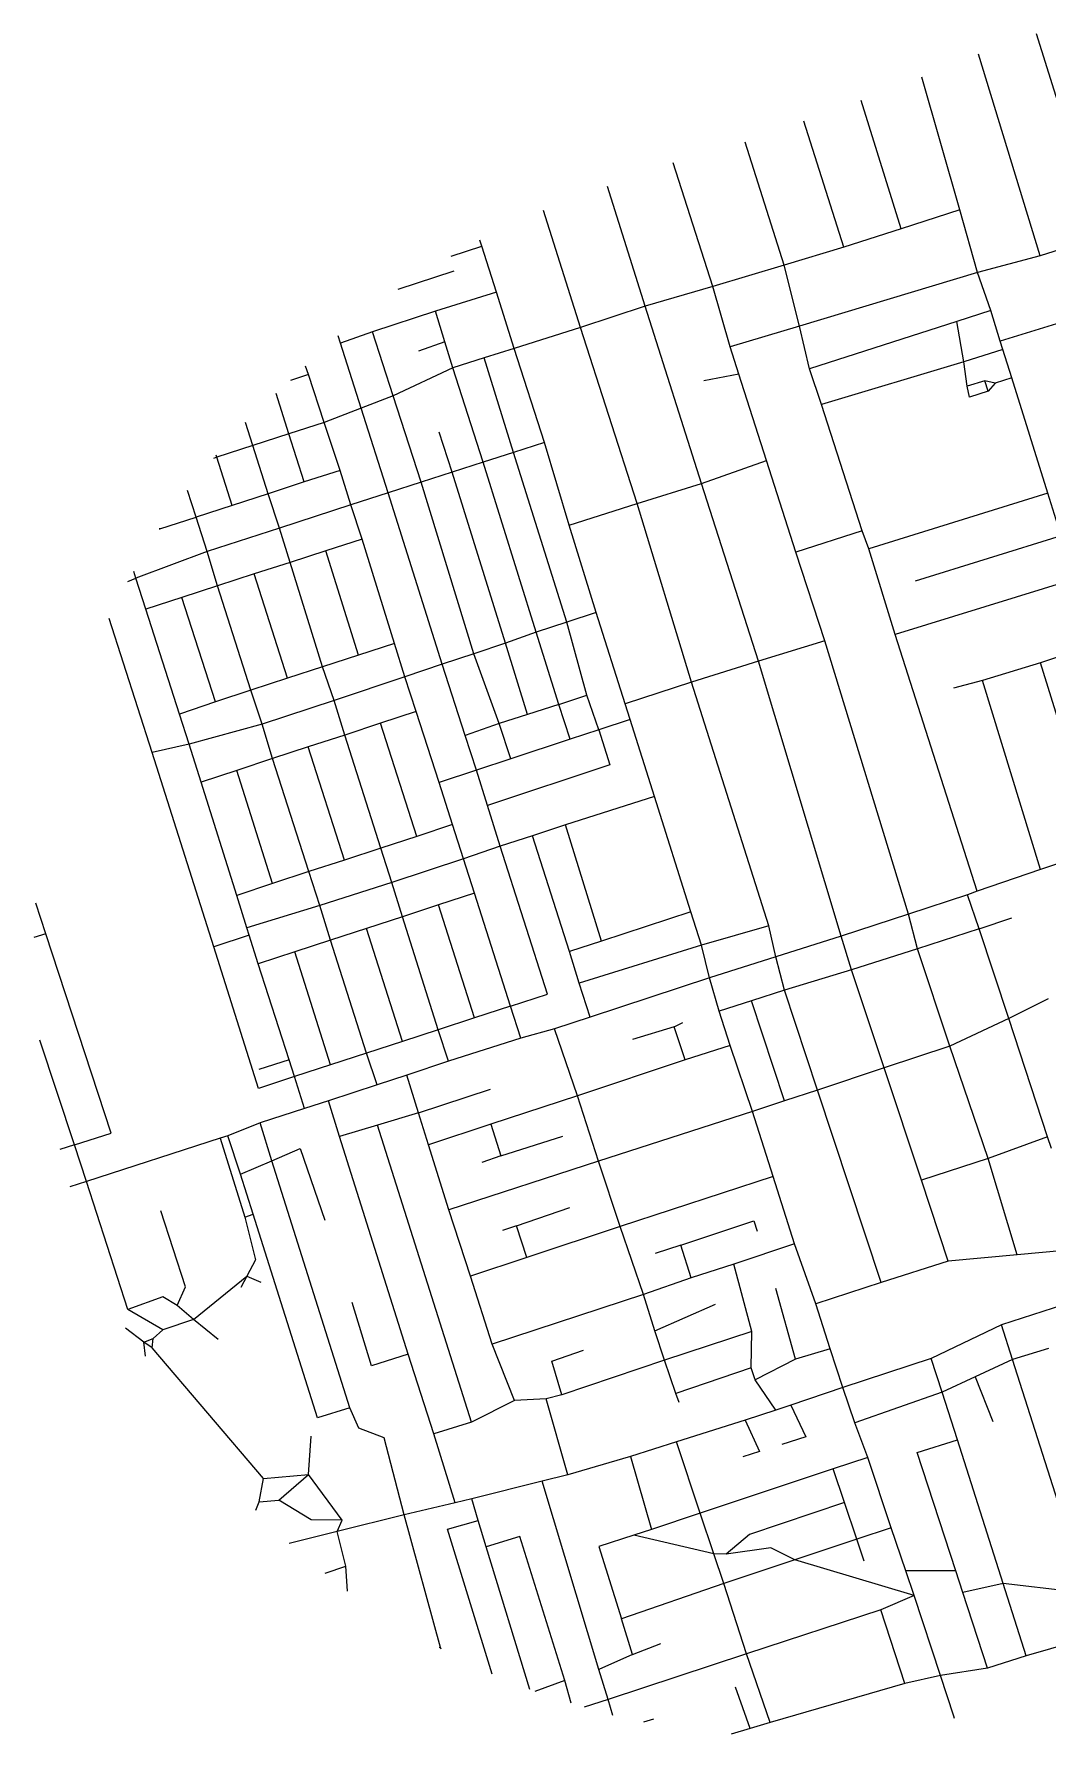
# Model space of a CAD drawing. Header units: metres. Extents: x 624596 to 627349, y 4836272 to 4838602.
# Drawn here: x 624596 to 625951, y 4836272 to 4838544 of the extents above; entities that cross this region are included whole.
import ezdxf

# ---------------------------------------------------------------- set-up
doc = ezdxf.new("R2010")
doc.units = ezdxf.units.M

msp = doc.modelspace()

# ---------------------------------------------------------------- linework, layer by layer
at = {"layer": 'ROADS'}
for points in [[(626020.5, 4838272.5), (625935.5, 4838543.7)], [(625940.5, 4838247.1), (625858.1, 4838516.9)], [(625833, 4838308.8), (625782.5, 4838485.9)], [(625755, 4838283.1), (625701.4, 4838454.8)], [(625678.1, 4838258.7), (625624.7, 4838427.3)], [(625598.5, 4838234.9), (625546.4, 4838399)], [(625503.4, 4838206.1), (625450.4, 4838371.7)], [(625412.6, 4838179.8), (625362.6, 4838339.7)], [(625326.4, 4838151.4), (625276.8, 4838307.7)], [(625833, 4838308.8), (625755, 4838283.1)], [(625856.9, 4838224.8), (625833, 4838308.8)], [(625194.6, 4838259.9), (625192, 4838268.1)], [(625755, 4838283.1), (625678.1, 4838258.7)], [(626020.5, 4838272.5), (625940.5, 4838247.1)], [(625153.7, 4838246.9), (625194.6, 4838259.9)], [(625214.1, 4838198.4), (625194.6, 4838259.9)], [(625678.1, 4838258.7), (625598.5, 4838234.9)], [(625940.5, 4838247.1), (625856.9, 4838224.8)], [(625082.9, 4838202.5), (625157.5, 4838227.1)], [(625598.5, 4838234.9), (625503.4, 4838206.1)], [(625619, 4838153.3), (625598.5, 4838234.9)], [(625856.9, 4838224.8), (625619, 4838153.3)], [(625874.5, 4838174), (625856.9, 4838224.8)], [(625503.4, 4838206.1), (625412.6, 4838179.8)], [(625526.2, 4838125.5), (625503.4, 4838206.1)], [(625214.1, 4838198.4), (625132.6, 4838173.2)], [(625237.9, 4838123.5), (625214.1, 4838198.4)], [(625412.6, 4838179.8), (625326.4, 4838151.4)], [(625488.2, 4837942.9), (625412.6, 4838179.8)], [(625132.6, 4838173.2), (625048.4, 4838145.4)], [(625145.4, 4838132.1), (625132.6, 4838173.2)], [(625829.4, 4838159.5), (625632.4, 4838096)], [(625874.5, 4838174), (625829.4, 4838159.5)], [(625838.4, 4838105.7), (625829.4, 4838159.5)], [(625887.1, 4838133.1), (625874.5, 4838174)], [(625968.3, 4838158.3), (625887.1, 4838133.1)], [(625006, 4838130.5), (625002.8, 4838140.1)], [(625048.4, 4838145.4), (625006, 4838130.5)], [(625076, 4838060.1), (625048.4, 4838145.4)], [(625145.4, 4838132.1), (625109.8, 4838119.9)], [(625156, 4838097.7), (625145.4, 4838132.1)], [(625326.4, 4838151.4), (625237.9, 4838123.5)], [(625402.2, 4837916.1), (625326.4, 4838151.4)], [(625619, 4838153.3), (625526.2, 4838125.5)], [(625632.4, 4838096), (625619, 4838153.3)], [(625890.5, 4838122.1), (625887.1, 4838133.1)], [(625033.4, 4838043.4), (625006, 4838130.5)], [(625197.6, 4838110.8), (625156, 4838097.7)], [(625237.9, 4838123.5), (625197.6, 4838110.8)], [(625236.8, 4837984.3), (625197.6, 4838110.8)], [(625278.2, 4837997.8), (625237.9, 4838123.5)], [(625537.8, 4838089.2), (625526.2, 4838125.5)], [(625890.5, 4838122.1), (625838.4, 4838105.7)], [(625902.6, 4838084.1), (625890.5, 4838122.1)], [(624962.9, 4838088.5), (624938.8, 4838080.5)], [(624962.9, 4838088.5), (624959.2, 4838099.5)], [(624984.1, 4838024.3), (624962.9, 4838088.5)], [(625156, 4838097.7), (625076, 4838060.1)], [(625196.3, 4837971.5), (625156, 4838097.7)], [(625537.8, 4838089.2), (625491.2, 4838080.1)], [(625574.9, 4837973.6), (625537.8, 4838089.2)], [(625648.6, 4838048.5), (625632.4, 4838096)], [(625838.4, 4838105.7), (625648.6, 4838048.5)], [(625842.8, 4838072.9), (625838.4, 4838105.7)], [(625866.7, 4838079.9), (625842.8, 4838072.9)], [(625871, 4838066.2), (625846.3, 4838058.2), (625842.8, 4838072.9)], [(625871, 4838066.2), (625866.7, 4838079.9)], [(625880.3, 4838077.2), (625866.7, 4838079.9)], [(625880.3, 4838077.2), (625871, 4838066.2)], [(625902.6, 4838084.1), (625880.3, 4838077.2)], [(625950.7, 4837930.1), (625902.6, 4838084.1)], [(624936.8, 4838009.1), (624919.7, 4838063)], [(625033.4, 4838043.4), (624984.1, 4838024.3)], [(625076, 4838060.1), (625033.4, 4838043.4)], [(625069.6, 4837930.4), (625033.4, 4838043.4)], [(625113.6, 4837944.5), (625076, 4838060.1)], [(625702.6, 4837879.8), (625648.6, 4838048.5)], [(624888.6, 4837993.7), (624878.9, 4838024.2)], [(624984.1, 4838024.3), (624936.8, 4838009.1)], [(625005.4, 4837960.4), (624984.1, 4838024.3)], [(624936.8, 4838009.1), (624888.6, 4837993.7)], [(624957.2, 4837944.9), (624936.8, 4838009.1)], [(625155, 4837958), (625137.8, 4838011.6)], [(625278.2, 4837997.8), (625236.8, 4837984.3)], [(625311.3, 4837887), (625278.2, 4837997.8)], [(624840.6, 4837977.9), (624835.9, 4837976.4)], [(624840.6, 4837977.9), (624839.7, 4837980.7)], [(624888.6, 4837993.7), (624840.6, 4837977.9)], [(624860.9, 4837913.5), (624840.6, 4837977.9)], [(624909.2, 4837929.3), (624888.6, 4837993.7)], [(625236.8, 4837984.3), (625196.3, 4837971.5)], [(625308.1, 4837757.4), (625236.8, 4837984.3)], [(625488.2, 4837942.9), (625574.9, 4837973.6)], [(625614, 4837851.2), (625574.9, 4837973.6)], [(625005.4, 4837960.4), (624957.2, 4837944.9)], [(625019.4, 4837914.2), (625005.4, 4837960.4)], [(625155, 4837958), (625113.6, 4837944.5)], [(625196.3, 4837971.5), (625155, 4837958)], [(625226.2, 4837729.7), (625155, 4837958)], [(625267.4, 4837744), (625196.3, 4837971.5)], [(624813.1, 4837897.7), (624801.6, 4837933.4)], [(624909.2, 4837929.3), (624860.9, 4837913.5)], [(624957.2, 4837944.9), (624909.2, 4837929.3)], [(624924.1, 4837883.1), (624909.2, 4837929.3)], [(625069.6, 4837930.4), (625019.4, 4837914.2)], [(625113.6, 4837944.5), (625069.6, 4837930.4)], [(625141.7, 4837701.2), (625069.6, 4837930.4)], [(625183.7, 4837715.1), (625113.6, 4837944.5)], [(625402.2, 4837916.1), (625488.2, 4837942.9)], [(625564.3, 4837705.4), (625488.2, 4837942.9)], [(625950.7, 4837930.1), (625711.5, 4837855.5)], [(625968.5, 4837873.1), (625950.7, 4837930.1)], [(624860.9, 4837913.5), (624813.1, 4837897.7)], [(625019.4, 4837914.2), (624924.1, 4837883.1)], [(625034.6, 4837868.6), (625019.4, 4837914.2)], [(625311.3, 4837887), (625402.2, 4837916.1)], [(625474.5, 4837677.3), (625402.2, 4837916.1)], [(624763.7, 4837882.1), (624764.6, 4837882.3)], [(624764.6, 4837882.3), (624764.4, 4837883.1)], [(624764.6, 4837882.3), (624813.1, 4837897.7)], [(624827.6, 4837851.9), (624813.1, 4837897.7)], [(624924.1, 4837883.1), (624827.6, 4837851.9)], [(624938.6, 4837837.2), (624924.1, 4837883.1)], [(625347.2, 4837770.3), (625311.3, 4837887)], [(625034.6, 4837868.6), (624986.4, 4837852.8)], [(625077.8, 4837729), (625034.6, 4837868.6)], [(625702.6, 4837879.8), (625614, 4837851.2)], [(625711.5, 4837855.5), (625702.6, 4837879.8)], [(625968.5, 4837873.1), (625773.7, 4837812.3)], [(624827.6, 4837851.9), (624732.4, 4837816.5)], [(624841.4, 4837806), (624827.6, 4837851.9)], [(624938.6, 4837837.2), (624890.5, 4837822.3)], [(624986.4, 4837852.8), (624938.6, 4837837.2)], [(624981.9, 4837697.7), (624938.6, 4837837.2)], [(625029.8, 4837713.4), (624986.4, 4837852.8)], [(625652.8, 4837732.7), (625614, 4837851.2)], [(625746.6, 4837740.9), (625711.5, 4837855.5)], [(624721.7, 4837812), (624732.4, 4837816.5)], [(624732.4, 4837816.5), (624729.6, 4837825.2)], [(624745.8, 4837774.8), (624732.4, 4837816.5)], [(624890.5, 4837822.3), (624841.4, 4837806)], [(624935, 4837682.7), (624890.5, 4837822.3)], [(625986.5, 4837815.2), (625746.6, 4837740.9)], [(624841.4, 4837806), (624793.8, 4837790.4)], [(624885.8, 4837666.8), (624841.4, 4837806)], [(624793.8, 4837790.4), (624745.8, 4837774.8)], [(624790.9, 4837634.6), (624745.8, 4837774.8)], [(624839, 4837650.9), (624793.8, 4837790.4)], [(625347.2, 4837770.3), (625308.1, 4837757.4)], [(625386.3, 4837648.6), (625347.2, 4837770.3)], [(624754.3, 4837583.4), (624696.8, 4837762.6)], [(625308.1, 4837757.4), (625267.4, 4837744)], [(625335, 4837659.8), (625308.1, 4837757.4)], [(625077.8, 4837729), (625029.8, 4837713.4)], [(625091.7, 4837684.7), (625077.8, 4837729)], [(625226.2, 4837729.7), (625183.7, 4837715.1)], [(625267.4, 4837744), (625226.2, 4837729.7)], [(625255.8, 4837634.3), (625226.2, 4837729.7)], [(625297.3, 4837647.7), (625267.4, 4837744)], [(625652.8, 4837732.7), (625564.3, 4837705.4)], [(625764.7, 4837367.5), (625652.8, 4837732.7)], [(625856.5, 4837398.1), (625746.6, 4837740.9)], [(626012.8, 4837727.1), (625940.8, 4837703.1)], [(625029.8, 4837713.4), (624981.9, 4837697.7)], [(625141.7, 4837701.2), (625091.7, 4837684.7)], [(625183.7, 4837715.1), (625141.7, 4837701.2)], [(625172.5, 4837606.3), (625141.7, 4837701.2)], [(625217.9, 4837622), (625183.7, 4837715.1)], [(625564.3, 4837705.4), (625474.5, 4837677.3)], [(625674.7, 4837337.8), (625564.3, 4837705.4)], [(625940.8, 4837703.1), (625863.7, 4837679.5)], [(626004.4, 4837499.6), (625940.8, 4837703.1)], [(624935, 4837682.7), (624885.8, 4837666.8)], [(624981.9, 4837697.7), (624935, 4837682.7)], [(624997.4, 4837652.7), (624981.9, 4837697.7)], [(625091.7, 4837684.7), (624997.4, 4837652.7)], [(625106.9, 4837638), (625091.7, 4837684.7)], [(625474.5, 4837677.3), (625386.3, 4837648.6)], [(625578.1, 4837351.8), (625474.5, 4837677.3)], [(625863.7, 4837679.5), (625824.7, 4837669.4)], [(625941, 4837427.1), (625863.7, 4837679.5)], [(624885.8, 4837666.8), (624839, 4837650.9)], [(624901, 4837621.1), (624885.8, 4837666.8)], [(625297.3, 4837647.7), (625335, 4837659.8)], [(625350.9, 4837613.6), (625335, 4837659.8)], [(624839, 4837650.9), (624790.9, 4837634.6)], [(624803.8, 4837594.7), (624790.9, 4837634.6)], [(624997.4, 4837652.7), (624901, 4837621.1)], [(625011.6, 4837606.7), (624997.4, 4837652.7)], [(625106.9, 4837638), (625059.4, 4837622.5)], [(625137.8, 4837543.1), (625106.9, 4837638)], [(625255.8, 4837634.3), (625217.9, 4837622)], [(625297.3, 4837647.7), (625255.8, 4837634.3)], [(625312.4, 4837601.3), (625297.3, 4837647.7)], [(625392.8, 4837627.4), (625386.3, 4837648.6)], [(624901, 4837621.1), (624803.8, 4837594.7)], [(624914.8, 4837575.4), (624901, 4837621.1)], [(625059.4, 4837622.5), (625011.6, 4837606.7)], [(625107.7, 4837471), (625059.4, 4837622.5)], [(625217.9, 4837622), (625172.5, 4837606.3)], [(625350.9, 4837613.6), (625365.8, 4837567), (625202.1, 4837512.6)], [(625233.3, 4837575.1), (625217.9, 4837622)], [(625350.9, 4837613.6), (625312.4, 4837601.3)], [(625392.8, 4837627.4), (625350.9, 4837613.6)], [(625425.2, 4837524.7), (625392.8, 4837627.4)], [(624803.8, 4837594.7), (624754.3, 4837583.4)], [(624819.7, 4837543.7), (624803.8, 4837594.7)], [(624962.6, 4837590.9), (624914.8, 4837575.4)], [(625011.6, 4837606.7), (624962.6, 4837590.9)], [(625011.1, 4837439.4), (624962.6, 4837590.9)], [(625059.7, 4837455.6), (625011.6, 4837606.7)], [(625187.5, 4837559.9), (625172.5, 4837606.3)], [(625312.4, 4837601.3), (625233.3, 4837575.1)], [(624836.4, 4837323.6), (624754.3, 4837583.4)], [(624914.8, 4837575.4), (624867.3, 4837559.5)], [(624963.4, 4837424.5), (624914.8, 4837575.4)], [(625233.3, 4837575.1), (625187.5, 4837559.9)], [(624867.3, 4837559.5), (624819.7, 4837543.7)], [(624867.1, 4837392.4), (624819.7, 4837543.7)], [(624914.8, 4837408.4), (624867.3, 4837559.5)], [(625187.5, 4837559.9), (625137.8, 4837543.1)], [(625155.2, 4837487.1), (625137.8, 4837543.1)], [(625202.1, 4837512.6), (625187.5, 4837559.9)], [(625425.2, 4837524.7), (625306.5, 4837486.7)], [(625474, 4837370.2), (625425.2, 4837524.7)], [(625218.9, 4837458.2), (625202.1, 4837512.6)], [(625155.2, 4837487.1), (625107.7, 4837471)], [(625170.2, 4837441.3), (625155.2, 4837487.1)], [(625306.5, 4837486.7), (625262.1, 4837472)], [(625354.7, 4837331.3), (625306.5, 4837486.7)], [(625059.7, 4837455.6), (625011.1, 4837439.4)], [(625107.7, 4837471), (625059.7, 4837455.6)], [(625074.4, 4837409.8), (625059.7, 4837455.6)], [(625218.9, 4837458.2), (625170.2, 4837441.3)], [(625262.1, 4837472), (625218.9, 4837458.2)], [(625232.9, 4837244.4), (625282.5, 4837260.3), (625218.9, 4837458.2)], [(625311.6, 4837317.6), (625262.1, 4837472)], [(626018.7, 4837453), (625941, 4837427.1)], [(625011.1, 4837439.4), (624963.4, 4837424.5)], [(625170.2, 4837441.3), (625074.4, 4837409.8)], [(625184.9, 4837395.5), (625170.2, 4837441.3)], [(624914.8, 4837408.4), (624867.1, 4837392.4)], [(624963.4, 4837424.5), (624914.8, 4837408.4)], [(624978.1, 4837378.7), (624963.4, 4837424.5)], [(625074.4, 4837409.8), (624978.1, 4837378.7)], [(625088.8, 4837363.6), (625074.4, 4837409.8)], [(625941, 4837427.1), (625856.5, 4837398.1)], [(624612.2, 4837341.1), (624598.8, 4837382)], [(624880.7, 4837349.1), (624867.1, 4837392.4)], [(625184.9, 4837395.5), (625136.8, 4837379.7)], [(625232.9, 4837244.4), (625184.9, 4837395.5)], [(625843.4, 4837393.2), (625764.7, 4837367.5)], [(625856.5, 4837398.1), (625843.4, 4837393.2)], [(625859, 4837347.8), (625843.4, 4837393.2)], [(624978.1, 4837378.7), (624880.7, 4837349.1)], [(624992.6, 4837332.5), (624978.1, 4837378.7)], [(625088.8, 4837363.6), (625040.6, 4837348.2)], [(625136.8, 4837379.7), (625088.8, 4837363.6)], [(625136.2, 4837212.9), (625088.8, 4837363.6)], [(625184.8, 4837228.9), (625136.8, 4837379.7)], [(625474, 4837370.2), (625354.7, 4837331.3)], [(625487.9, 4837325.9), (625474, 4837370.2)], [(625764.7, 4837367.5), (625674.7, 4837337.8)], [(625776.8, 4837320.8), (625764.7, 4837367.5)], [(625859, 4837347.8), (625902.7, 4837362.2)], [(624612.2, 4837341.1), (624596.3, 4837335.9)], [(624650.4, 4837059.2), (624699.5, 4837074.4), (624612.2, 4837341.1)], [(624883.9, 4837339.1), (624836.4, 4837323.6)], [(624883.9, 4837339.1), (624880.7, 4837349.1)], [(624896, 4837300.9), (624883.9, 4837339.1)], [(625040.6, 4837348.2), (624992.6, 4837332.5)], [(625088.7, 4837197.2), (625040.6, 4837348.2)], [(625578.1, 4837351.8), (625487.9, 4837325.9)], [(625587.3, 4837310.4), (625578.1, 4837351.8)], [(625674.7, 4837337.8), (625587.3, 4837310.4)], [(625688.3, 4837292.9), (625674.7, 4837337.8)], [(625859, 4837347.8), (625776.8, 4837320.8)], [(625898.8, 4837227.9), (625859, 4837347.8)], [(624944.4, 4837150.3), (624896.1, 4837134.4), (624836.4, 4837323.6)], [(624944.6, 4837316.8), (624896, 4837300.9)], [(624992.6, 4837332.5), (624944.6, 4837316.8)], [(624992.4, 4837166), (624944.6, 4837316.8)], [(625040.7, 4837181.5), (624992.6, 4837332.5)], [(625354.7, 4837331.3), (625311.6, 4837317.6)], [(625324.6, 4837275), (625311.6, 4837317.6)], [(625487.9, 4837325.9), (625324.6, 4837275)], [(625498.8, 4837282.1), (625487.9, 4837325.9)], [(625776.8, 4837320.8), (625688.3, 4837292.9)], [(625819.9, 4837191), (625776.8, 4837320.8)], [(624937, 4837172.5), (624896, 4837300.9)], [(625587.3, 4837310.4), (625498.8, 4837282.1)], [(625598.8, 4837265.5), (625587.3, 4837310.4)], [(625688.3, 4837292.9), (625598.8, 4837265.5)], [(625732.3, 4837161.8), (625688.3, 4837292.9)], [(625339.2, 4837229.6), (625324.6, 4837275)], [(625498.8, 4837282.1), (625339.2, 4837229.6)], [(625511.5, 4837237.7), (625498.8, 4837282.1)], [(625554.9, 4837251.4), (625511.5, 4837237.7)], [(625598.8, 4837265.5), (625554.9, 4837251.4)], [(625599, 4837117.7), (625554.9, 4837251.4)], [(625643.2, 4837132.2), (625598.8, 4837265.5)], [(625951.3, 4837253.9), (625898.8, 4837227.9)], [(625184.8, 4837228.9), (625136.2, 4837212.9)], [(625232.9, 4837244.4), (625184.8, 4837228.9)], [(625246.7, 4837201.5), (625232.9, 4837244.4)], [(625339.2, 4837229.6), (625291.6, 4837214)], [(625526.4, 4837191.9), (625511.5, 4837237.7)], [(625898.8, 4837227.9), (625819.9, 4837191)], [(625950.5, 4837069.7), (625898.8, 4837227.9)], [(625136.2, 4837212.9), (625088.7, 4837197.2)], [(625149.9, 4837170.9), (625136.2, 4837212.9)], [(625246.7, 4837201.5), (625149.9, 4837170.9)], [(625291.6, 4837214), (625246.7, 4837201.5)], [(625322.4, 4837124.4), (625291.6, 4837214)], [(625451.6, 4837216.8), (625396, 4837199.7)], [(625451.6, 4837216.8), (625463.2, 4837222.5)], [(625466.4, 4837172.4), (625451.6, 4837216.8)], [(624650.4, 4837059.2), (624604.3, 4837198.9)], [(625040.7, 4837181.5), (624992.4, 4837166)], [(625088.7, 4837197.2), (625040.7, 4837181.5)], [(625054.7, 4837139.3), (625040.7, 4837181.5)], [(625526.4, 4837191.9), (625466.4, 4837172.4)], [(625556.4, 4837103.7), (625526.4, 4837191.9)], [(625819.9, 4837191), (625732.3, 4837161.8)], [(625870.9, 4837040.8), (625819.9, 4837191)], [(624937, 4837172.5), (624896.7, 4837159.6)], [(624944.4, 4837150.3), (624937, 4837172.5)], [(624992.4, 4837166), (624944.4, 4837150.3)], [(625149.9, 4837170.9), (625094.4, 4837152.1)], [(625466.4, 4837172.4), (625322.4, 4837124.4)], [(625732.3, 4837161.8), (625643.2, 4837132.2)], [(625781.8, 4837011.8), (625732.3, 4837161.8)], [(624957.8, 4837107.4), (624944.4, 4837150.3)], [(625054.7, 4837139.3), (624989.9, 4837117.8)], [(625094.4, 4837152.1), (625054.7, 4837139.3)], [(625109.9, 4837101.7), (625094.4, 4837152.1)], [(625109.9, 4837101.7), (625206.3, 4837133.6)], [(625643.2, 4837132.2), (625599, 4837117.7)], [(625728.3, 4836874.8), (625643.2, 4837132.2)], [(624989.9, 4837117.8), (624957.8, 4837107.4)], [(625004.5, 4837070.1), (624989.9, 4837117.8)], [(625322.4, 4837124.4), (625206.8, 4837086.5)], [(625350.4, 4837037.1), (625322.4, 4837124.4)], [(625599, 4837117.7), (625556.4, 4837103.7)], [(624898.5, 4837088.4), (624855.3, 4837070.9)], [(624957.8, 4837107.4), (624898.5, 4837088.4)], [(624914.2, 4837037.7), (624898.5, 4837088.4)], [(625109.9, 4837101.7), (625055.1, 4837085.2)], [(625123.2, 4837059), (625109.9, 4837101.7)], [(625206.8, 4837086.5), (625123.2, 4837059)], [(625206.8, 4837086.5), (625220.1, 4837044.2)], [(625556.4, 4837103.7), (625350.4, 4837037.1)], [(625584, 4837016.6), (625556.4, 4837103.7)], [(624845.2, 4837067.7), (624666.5, 4837009.9)], [(624855.3, 4837070.9), (624845.2, 4837067.7)], [(624845.2, 4837067.7), (624877.9, 4836962.4)], [(624872.1, 4837019.8), (624855.3, 4837070.9)], [(625055.1, 4837085.2), (625004.5, 4837070.1)], [(625096.4, 4836779.3), (625004.5, 4837070.1)], [(625180.8, 4836688.2), (625055.1, 4837085.2)], [(625220.1, 4837044.2), (625302.9, 4837070.5)], [(625950.5, 4837069.7), (625870.9, 4837040.8)], [(625955.7, 4837054), (625950.5, 4837069.7)], [(624650.4, 4837059.2), (624630.8, 4837052.8)], [(624666.5, 4837009.9), (624650.4, 4837059.2)], [(624914.2, 4837037.7), (624951.7, 4837053.9), (624985, 4836958.3)], [(625150.6, 4836972.2), (625123.2, 4837059)], [(625220.1, 4837044.2), (625194.5, 4837035.4)], [(624872.1, 4837019.8), (624914.2, 4837037.7)], [(624889, 4836966.1), (624872.1, 4837019.8)], [(625018.4, 4836707.6), (624914.2, 4837037.7)], [(625350.4, 4837037.1), (625150.6, 4836972.2)], [(625379.2, 4836950), (625350.4, 4837037.1)], [(625870.9, 4837040.8), (625781.8, 4837011.8)], [(625909.6, 4836911.9), (625870.9, 4837040.8)], [(624666.5, 4837009.9), (624644.2, 4837002.8)], [(624721.5, 4836838.9), (624666.5, 4837009.9)], [(625584, 4837016.6), (625379.2, 4836950)], [(625612.5, 4836926.6), (625584, 4837016.6)], [(625817.5, 4836903.7), (625781.8, 4837011.8)], [(625240.8, 4836950.5), (625312.3, 4836975.4)], [(624787.8, 4836844.1), (624798.8, 4836869.4), (624765.8, 4836970.7)], [(624877.9, 4836962.4), (624889, 4836966.1)], [(624877.9, 4836962.4), (624892.2, 4836905.3), (624880.8, 4836883.4)], [(625018.4, 4836707.6), (624975.2, 4836693.9), (624889, 4836966.1)], [(625179.3, 4836883.3), (625150.6, 4836972.2)], [(625240.8, 4836950.5), (625222, 4836944.6)], [(625254.7, 4836908.5), (625240.8, 4836950.5)], [(625460.5, 4836924.9), (625557.8, 4836957.2), (625562.4, 4836943.8)], [(625379.2, 4836950), (625254.7, 4836908.5)], [(625410.6, 4836859), (625379.2, 4836950)], [(625254.7, 4836908.5), (625179.3, 4836883.3)], [(625460.5, 4836924.9), (625426.2, 4836913.7)], [(625474.4, 4836881.3), (625460.5, 4836924.9)], [(625612.5, 4836926.6), (625531.5, 4836899.5)], [(625640.7, 4836846.3), (625612.5, 4836926.6)], [(625909.6, 4836911.9), (625817.5, 4836903.7)], [(626001.6, 4836920.6), (625909.6, 4836911.9)], [(624809.6, 4836825.7), (624880.8, 4836883.4)], [(624880.8, 4836883.4), (624872.6, 4836868.4)], [(624880.8, 4836883.4), (624899.4, 4836875.4)], [(625208.3, 4836792.7), (625179.3, 4836883.3)], [(625531.5, 4836899.5), (625474.4, 4836881.3)], [(625555.3, 4836809.7), (625531.5, 4836899.5)], [(625817.5, 4836903.7), (625728.3, 4836874.8)], [(625474.4, 4836881.3), (625410.6, 4836859)], [(625613.7, 4836772.3), (625587.3, 4836867)], [(625728.3, 4836874.8), (625640.7, 4836846.3)], [(624787.8, 4836844.1), (624768.6, 4836855.7), (624721.5, 4836838.9)], [(624768.4, 4836811.5), (624721.5, 4836838.9)], [(624809.6, 4836825.7), (624787.8, 4836844.1)], [(625096.4, 4836779.3), (625047.2, 4836763.6), (625021.2, 4836848.2)], [(625410.6, 4836859), (625208.3, 4836792.7)], [(625425.6, 4836810.4), (625410.6, 4836859)], [(625425.6, 4836810.4), (625506.6, 4836846.1)], [(625660.2, 4836786.3), (625640.7, 4836846.3)], [(625985.7, 4836849.6), (625889, 4836818.3)], [(624743.1, 4836795.1), (624718.7, 4836814.1)], [(624809.6, 4836825.7), (624768.4, 4836811.5)], [(624842.3, 4836798.7), (624809.6, 4836825.7)], [(625889, 4836818.3), (625794.8, 4836773.6)], [(625903.7, 4836771.9), (625889, 4836818.3)], [(624743.1, 4836795.1), (624755.6, 4836800)], [(624745.2, 4836776.7), (624743.1, 4836795.1)], [(624754.3, 4836787.8), (624743.1, 4836795.1)], [(624754.3, 4836787.8), (624755.6, 4836800)], [(624755.6, 4836800), (624768.4, 4836811.5)], [(625238.2, 4836717.3), (625208.3, 4836792.7)], [(625438.5, 4836771.1), (625425.6, 4836810.4)], [(625555.3, 4836809.7), (625438.5, 4836771.1)], [(625554.4, 4836760.8), (625555.3, 4836809.7)], [(624902.8, 4836612.8), (624754.3, 4836787.8)], [(625130.3, 4836672.9), (625096.4, 4836779.3)], [(625301.6, 4836725), (625288.1, 4836769.7), (625330.6, 4836784.7)], [(625438.5, 4836771.1), (625301.6, 4836725)], [(625453.8, 4836726.7), (625438.5, 4836771.1)], [(625613.7, 4836772.3), (625559.6, 4836744.7)], [(625660.2, 4836786.3), (625613.7, 4836772.3)], [(625677, 4836734.5), (625660.2, 4836786.3)], [(625794.8, 4836773.6), (625677, 4836734.5)], [(625809.4, 4836728.5), (625794.8, 4836773.6)], [(625903.7, 4836771.9), (625853.7, 4836748.9)], [(625951.5, 4836786.7), (625903.7, 4836771.9)], [(625994.4, 4836487.2), (625903.7, 4836771.9)], [(625554.4, 4836760.8), (625453.8, 4836726.7)], [(625559.6, 4836744.7), (625554.4, 4836760.8)], [(625853.7, 4836748.9), (625809.4, 4836728.5)], [(625853.7, 4836748.9), (625877.3, 4836689)], [(625301.6, 4836725), (625280.7, 4836719.5)], [(625458.1, 4836714.4), (625453.8, 4836726.7)], [(625587.6, 4836704.2), (625559.6, 4836744.7)], [(625677, 4836734.5), (625607.6, 4836711)], [(625692.8, 4836687.4), (625677, 4836734.5)], [(625809.4, 4836728.5), (625692.8, 4836687.4)], [(625830, 4836664.9), (625809.4, 4836728.5)], [(625090.8, 4836564.3), (625064.3, 4836667.3), (625030.1, 4836680.3), (625018.4, 4836707.6)], [(625238.2, 4836717.3), (625180.8, 4836688.2)], [(625280.7, 4836719.5), (625238.2, 4836717.3)], [(625309.4, 4836618), (625280.7, 4836719.5)], [(625587.6, 4836704.2), (625546.5, 4836691.1)], [(625607.6, 4836711), (625587.6, 4836704.2)], [(625607.6, 4836711), (625627.3, 4836668.7), (625595.2, 4836658.6)], [(625180.8, 4836688.2), (625130.3, 4836672.9)], [(625546.5, 4836691.1), (625454.9, 4836662.1)], [(625546.5, 4836691.1), (625565.7, 4836649.3), (625543.2, 4836642)], [(625710.2, 4836641), (625692.8, 4836687.4)], [(624963.1, 4836618.4), (624966.6, 4836669.4)], [(625158.9, 4836580.3), (625130.3, 4836672.9)], [(625454.9, 4836662.1), (625393.3, 4836642.4)], [(625486.4, 4836566.5), (625454.9, 4836662.1)], [(625827.9, 4836489.7), (625776.4, 4836647.7), (625830, 4836664.9)], [(625891.2, 4836472.8), (625830, 4836664.9)], [(625393.3, 4836642.4), (625309.4, 4836618)], [(625393.3, 4836642.4), (625421.3, 4836544.9)], [(625710.2, 4836641), (625664.1, 4836626)], [(625741.5, 4836547.1), (625710.2, 4836641)], [(624897.2, 4836581.7), (624902.8, 4836612.8)], [(624902.8, 4836612.8), (624963.1, 4836618.4)], [(624923.3, 4836583.9), (624963.1, 4836618.4)], [(625008.1, 4836557.1), (624963.1, 4836618.4)], [(625275, 4836609.5), (625181.2, 4836586)], [(625309.4, 4836618), (625275, 4836609.5)], [(625350.8, 4836357.7), (625275, 4836609.5)], [(625664.1, 4836626), (625486.4, 4836566.5)], [(625679.3, 4836580.9), (625664.1, 4836626)], [(624892.8, 4836570.7), (624897.2, 4836581.7)], [(624897.2, 4836581.7), (624923.3, 4836583.9)], [(625008.1, 4836557.1), (624966.6, 4836557.7), (624923.3, 4836583.9)], [(625090.8, 4836564.3), (625001.3, 4836542.3)], [(625158.9, 4836580.3), (625090.8, 4836564.3)], [(625139.6, 4836387.1), (625090.8, 4836564.3)], [(625181.2, 4836586), (625158.9, 4836580.3)], [(625189.6, 4836556.9), (625181.2, 4836586)], [(625486.4, 4836566.5), (625421.3, 4836544.9)], [(625504.4, 4836512.1), (625486.4, 4836566.5)], [(625679.3, 4836580.9), (625552.1, 4836538.3), (625521, 4836511.7)], [(625695.7, 4836531.8), (625679.3, 4836580.9)], [(625001.3, 4836542.3), (624937.4, 4836526.2)], [(625001.3, 4836542.3), (625008.1, 4836557.1)], [(625013, 4836496), (625001.3, 4836542.3)], [(625208.2, 4836351.7), (625148.7, 4836545.5), (625189.6, 4836556.9)], [(625200.3, 4836521.5), (625189.6, 4836556.9)], [(625421.3, 4836544.9), (625397.7, 4836537.2)], [(625741.5, 4836547.1), (625695.7, 4836531.8)], [(625761.2, 4836489.5), (625741.5, 4836547.1)], [(625305.6, 4836343), (625245.6, 4836535.3), (625200.3, 4836521.5)], [(625258.7, 4836331.2), (625200.3, 4836521.5)], [(625397.7, 4836537.2), (625350.9, 4836522), (625381.1, 4836425.4)], [(625504.4, 4836512.1), (625397.7, 4836537.2)], [(625612.9, 4836504.1), (625580.9, 4836520.2), (625521, 4836511.7)], [(625695.7, 4836531.8), (625612.9, 4836504.1)], [(625705.5, 4836502.4), (625695.7, 4836531.8)], [(624985.5, 4836486.5), (625013, 4836496)], [(625015.2, 4836462.5), (625013, 4836496)], [(625517.9, 4836472.7), (625504.4, 4836512.1)], [(625521, 4836511.7), (625504.4, 4836512.1)], [(625612.9, 4836504.1), (625517.9, 4836472.7)], [(625772, 4836456.7), (625612.9, 4836504.1)], [(625827.9, 4836489.7), (625761.2, 4836489.5)], [(625772, 4836456.7), (625761.2, 4836489.5)], [(625837.3, 4836460.7), (625827.9, 4836489.7)], [(625517.9, 4836472.7), (625381.1, 4836425.4)], [(625548.3, 4836378.5), (625517.9, 4836472.7)], [(625772, 4836456.7), (625727.5, 4836437.5)], [(625807.6, 4836349.5), (625772, 4836456.7)], [(625891.2, 4836472.8), (625837.3, 4836460.7)], [(625870.3, 4836359.4), (625837.3, 4836460.7)], [(625921.8, 4836375.8), (625891.2, 4836472.8)], [(625982.3, 4836462), (625891.2, 4836472.8)], [(625727.5, 4836437.5), (625548.3, 4836378.5)], [(625759.6, 4836339.2), (625727.5, 4836437.5)], [(625395.8, 4836377.8), (625381.1, 4836425.4)], [(626022.4, 4836404.9), (625921.8, 4836375.8)], [(625139.6, 4836387.1), (625137.4, 4836386.5)], [(625140.3, 4836385), (625139.6, 4836387.1)], [(625395.8, 4836377.8), (625433.8, 4836392.7)], [(625395.8, 4836377.8), (625350.8, 4836357.7)], [(625548.3, 4836378.5), (625363.3, 4836317.8)], [(625580, 4836287.1), (625548.3, 4836378.5)], [(625870.3, 4836359.4), (625807.6, 4836349.5)], [(625921.8, 4836375.8), (625870.3, 4836359.4)], [(625305.6, 4836343), (625265.5, 4836328.4)], [(625313.9, 4836312.7), (625305.6, 4836343)], [(625363.3, 4836317.8), (625350.8, 4836357.7)], [(625759.6, 4836339.2), (625580, 4836287.1)], [(625807.6, 4836349.5), (625759.6, 4836339.2)], [(625825, 4836295.5), (625807.6, 4836349.5)], [(625363.3, 4836317.8), (625331.2, 4836307.6)], [(625369.5, 4836296.3), (625363.3, 4836317.8)], [(625553.1, 4836278.8), (625533.6, 4836334.2)], [(625411.1, 4836287.9), (625424.2, 4836291.9)], [(625826.1, 4836292.1), (625825, 4836295.5)], [(625553.1, 4836278.8), (625527.6, 4836271.5)], [(625580, 4836287.1), (625553.1, 4836278.8)]]:
    msp.add_lwpolyline(points, dxfattribs=at)

doc.saveas('drawing.dxf')
